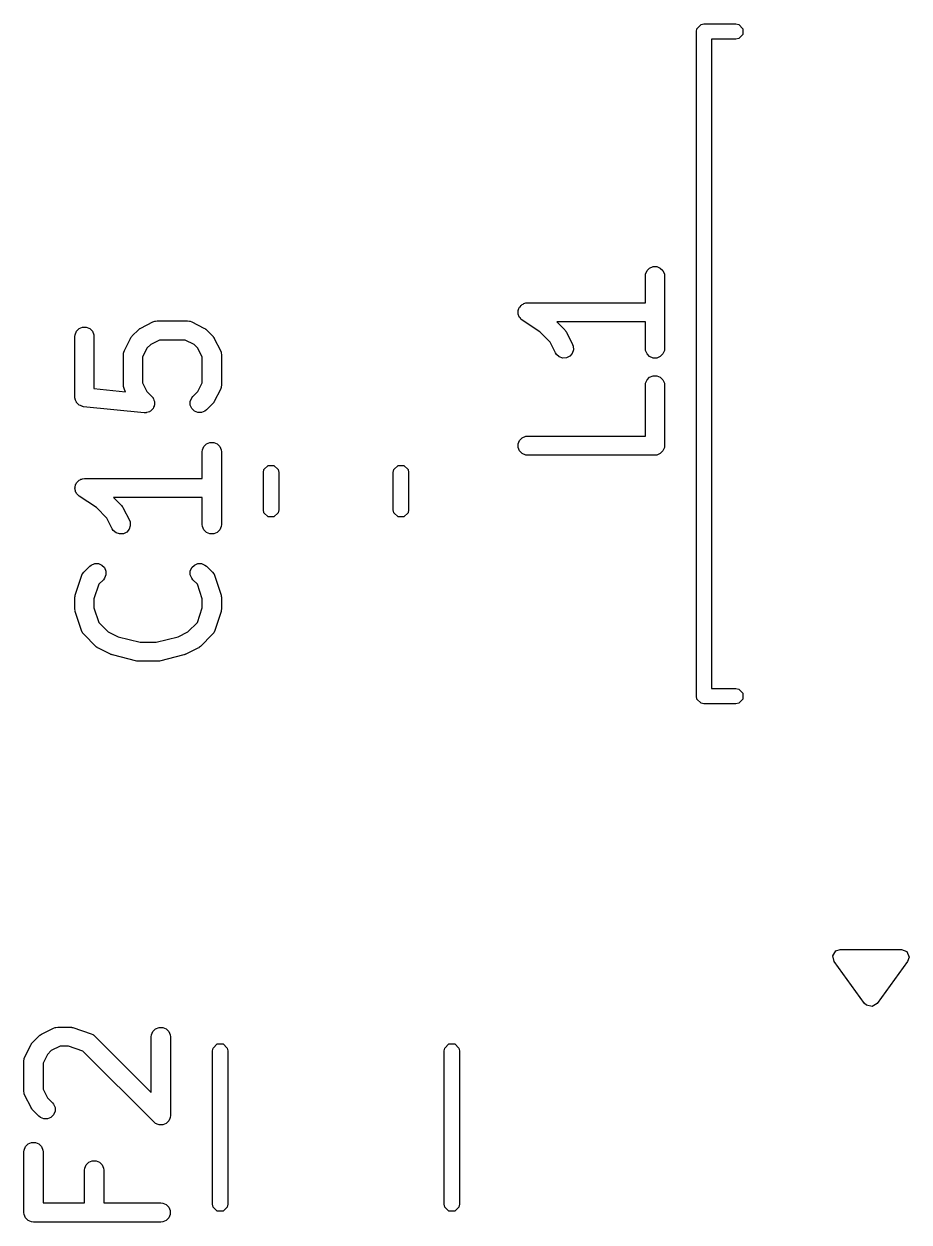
# Model space of a CAD drawing. Extents: x 4.06 to 6.9, y -6.15 to -1.3.
# Drawn here: x 4.8051 to 5.0787, y -3.1001 to -2.7295 of the extents above; entities that cross this region are included whole.
import ezdxf

# ---------------------------------------------------------------- set-up
doc = ezdxf.new("R2010")
doc.units = 0
doc.header["$MEASUREMENT"] = 0
doc.layers.add('BLACK', color=7, linetype='CONTINUOUS')

msp = doc.modelspace()

# ---------------------------------------------------------------- linework, layer by layer
at = {"layer": 'BLACK', "linetype": 'CONTINUOUS'}
for p, q in [((5.01317, -2.73099), (5.01445, -2.72971)), ((5.01445, -2.72971), (5.01535, -2.72953)), ((5.01535, -2.72953), (5.0252, -2.72953)), ((5.0252, -2.72953), (5.0261, -2.72971)), ((5.0261, -2.72971), (5.02738, -2.73099)), ((5.01299, -2.73189), (5.01317, -2.73099)), ((5.01299, -2.9374), (5.01299, -2.73189)), ((5.0252, -2.73425), (5.01772, -2.73425)), ((5.01772, -2.73425), (5.01772, -2.93504)), ((5.0261, -2.73407), (5.0252, -2.73425)), ((5.02738, -2.73279), (5.0261, -2.73407)), ((5.02738, -2.73099), (5.02738, -2.73279)), ((4.99855, -2.80501), (4.99961, -2.80457)), ((4.99961, -2.80457), (5.00077, -2.80457)), ((5.00077, -2.80457), (5.00183, -2.80501)), ((4.99724, -2.80746), (4.99729, -2.80689)), ((4.99724, -2.81576), (4.99724, -2.80746)), ((4.99729, -2.80689), (4.99773, -2.80582)), ((4.99773, -2.80582), (4.99855, -2.80501)), ((5.00183, -2.80501), (5.00264, -2.80582)), ((5.00264, -2.80582), (5.00309, -2.80689)), ((5.00309, -2.80689), (5.00314, -2.80746)), ((5.00314, -2.80746), (5.00314, -2.82996)), ((4.95945, -2.81614), (4.95969, -2.81598)), ((4.95969, -2.81598), (4.95997, -2.81593)), ((4.95997, -2.81593), (4.96024, -2.81581)), ((4.96024, -2.81581), (4.96081, -2.81576)), ((4.96081, -2.81576), (4.96082, -2.81576)), ((4.96082, -2.81576), (4.96082, -2.81576)), ((4.96082, -2.81576), (4.96082, -2.81576)), ((4.96082, -2.81576), (4.99724, -2.81576)), ((4.95787, -2.81871), (4.95792, -2.81843)), ((4.95792, -2.819), (4.95787, -2.81871)), ((4.95792, -2.81813), (4.95803, -2.81787)), ((4.95792, -2.81843), (4.95792, -2.81813)), ((4.95792, -2.81929), (4.95792, -2.819)), ((4.95804, -2.81956), (4.95792, -2.81929)), ((4.95803, -2.81787), (4.95809, -2.81758)), ((4.95809, -2.81984), (4.95804, -2.81956)), ((4.95809, -2.81758), (4.95825, -2.81734)), ((4.95825, -2.81734), (4.95836, -2.81707)), ((4.95836, -2.81707), (4.95857, -2.81687)), ((4.95857, -2.81687), (4.95873, -2.81662)), ((4.95873, -2.81662), (4.95897, -2.81646)), ((4.95897, -2.81646), (4.95918, -2.81625)), ((4.95918, -2.81625), (4.95945, -2.81614)), ((4.82217, -2.82375), (4.82324, -2.82331)), ((4.82324, -2.82331), (4.82439, -2.82331)), ((4.82439, -2.82331), (4.82545, -2.82375)), ((4.84124, -2.82357), (4.84499, -2.82169)), ((4.84499, -2.82169), (4.84553, -2.82149)), ((4.84553, -2.82149), (4.84563, -2.82148)), ((4.84563, -2.82148), (4.84573, -2.82144)), ((4.84573, -2.82144), (4.84631, -2.82138)), ((4.84631, -2.82138), (4.85568, -2.82138)), ((4.85568, -2.82138), (4.85626, -2.82144)), ((4.85626, -2.82144), (4.85636, -2.82148)), ((4.85636, -2.82148), (4.85646, -2.82149)), ((4.85646, -2.82149), (4.857, -2.82169)), ((4.857, -2.82169), (4.86075, -2.82357)), ((4.95825, -2.82008), (4.95809, -2.81984)), ((4.95836, -2.82035), (4.95825, -2.82008)), ((4.95857, -2.82056), (4.95836, -2.82035)), ((4.95873, -2.8208), (4.95857, -2.82056)), ((4.95918, -2.82116), (4.95873, -2.8208)), ((4.95918, -2.82117), (4.95918, -2.82116)), ((4.96456, -2.82475), (4.95918, -2.82117)), ((4.95918, -2.82117), (4.95918, -2.82117)), ((4.95918, -2.82117), (4.95918, -2.82117)), ((4.99724, -2.82166), (4.96982, -2.82166)), ((4.96982, -2.82166), (4.97228, -2.82412)), ((4.99724, -2.82996), (4.99724, -2.82166)), ((4.82086, -2.82621), (4.82092, -2.82563)), ((4.82086, -2.84496), (4.82086, -2.82621)), ((4.82092, -2.82563), (4.82136, -2.82457)), ((4.82136, -2.82457), (4.82217, -2.82375)), ((4.82545, -2.82375), (4.82627, -2.82457)), ((4.82627, -2.82457), (4.82671, -2.82563)), ((4.82671, -2.82563), (4.82676, -2.82621)), ((4.82676, -2.82621), (4.82676, -2.84228)), ((4.83617, -2.83051), (4.83804, -2.82676)), ((4.83804, -2.82676), (4.8382, -2.82652)), ((4.8382, -2.82652), (4.83823, -2.82644)), ((4.83823, -2.82644), (4.8383, -2.82636)), ((4.8383, -2.82636), (4.83835, -2.82627)), ((4.83835, -2.82627), (4.83841, -2.82622)), ((4.83841, -2.82622), (4.8386, -2.826)), ((4.8386, -2.826), (4.84047, -2.82412)), ((4.84047, -2.82412), (4.8407, -2.82394)), ((4.8407, -2.82394), (4.84075, -2.82388)), ((4.84075, -2.82388), (4.84084, -2.82382)), ((4.84084, -2.82382), (4.84092, -2.82375)), ((4.84092, -2.82375), (4.84099, -2.82372)), ((4.84099, -2.82372), (4.84124, -2.82357)), ((4.86075, -2.82357), (4.861, -2.82372)), ((4.861, -2.82372), (4.86107, -2.82375)), ((4.86107, -2.82375), (4.86115, -2.82382)), ((4.86115, -2.82382), (4.86124, -2.82388)), ((4.86124, -2.82388), (4.86129, -2.82394)), ((4.86129, -2.82394), (4.86152, -2.82412)), ((4.86152, -2.82412), (4.86339, -2.826)), ((4.86339, -2.826), (4.86358, -2.82622)), ((4.86358, -2.82622), (4.86364, -2.82627)), ((4.86364, -2.82627), (4.8637, -2.82636)), ((4.8637, -2.82636), (4.86376, -2.82644)), ((4.86376, -2.82644), (4.86379, -2.82652)), ((4.86379, -2.82652), (4.86395, -2.82676)), ((4.86395, -2.82676), (4.86582, -2.83051)), ((4.96777, -2.82796), (4.96456, -2.82475)), ((4.97228, -2.82412), (4.97247, -2.82435)), ((4.97247, -2.82435), (4.97253, -2.8244)), ((4.97253, -2.8244), (4.97258, -2.82449)), ((4.97258, -2.82449), (4.97265, -2.82457)), ((4.97265, -2.82457), (4.97268, -2.82464)), ((4.97268, -2.82464), (4.97283, -2.82489)), ((4.97283, -2.82489), (4.97471, -2.82864)), ((4.83596, -2.83105), (4.83617, -2.83051)), ((4.84311, -2.82983), (4.84176, -2.83253)), ((4.84431, -2.82864), (4.84311, -2.82983)), ((4.84701, -2.82729), (4.84431, -2.82864)), ((4.85499, -2.82729), (4.84701, -2.82729)), ((4.85768, -2.82864), (4.85499, -2.82729)), ((4.85888, -2.82983), (4.85768, -2.82864)), ((4.86023, -2.83253), (4.85888, -2.82983)), ((4.86582, -2.83051), (4.86603, -2.83105)), ((4.96943, -2.83128), (4.96777, -2.82796)), ((4.975, -2.83033), (4.97463, -2.83142)), ((4.97471, -2.82864), (4.97492, -2.82918)), ((4.97492, -2.82918), (4.975, -2.83033)), ((4.99729, -2.83053), (4.99724, -2.82996)), ((4.99773, -2.8316), (4.99729, -2.83053)), ((5.00309, -2.83053), (5.00264, -2.8316)), ((5.00314, -2.82996), (5.00309, -2.83053)), ((4.83586, -2.83183), (4.83591, -2.83126)), ((4.83586, -2.84121), (4.83586, -2.83183)), ((4.83591, -2.83126), (4.83595, -2.83116)), ((4.83595, -2.83116), (4.83596, -2.83105)), ((4.84176, -2.83253), (4.84176, -2.84051)), ((4.86023, -2.84051), (4.86023, -2.83253)), ((4.86603, -2.83105), (4.86604, -2.83116)), ((4.86604, -2.83116), (4.86608, -2.83126)), ((4.86608, -2.83126), (4.86613, -2.83183)), ((4.86613, -2.83183), (4.86613, -2.84121)), ((4.96974, -2.83177), (4.96943, -2.83128)), ((4.97061, -2.83252), (4.96974, -2.83177)), ((4.9717, -2.83289), (4.97061, -2.83252)), ((4.97285, -2.83281), (4.9717, -2.83289)), ((4.97388, -2.83229), (4.97285, -2.83281)), ((4.97463, -2.83142), (4.97388, -2.83229)), ((4.99855, -2.83241), (4.99773, -2.8316)), ((4.99961, -2.83285), (4.99855, -2.83241)), ((5.00077, -2.83285), (4.99961, -2.83285)), ((5.00183, -2.83241), (5.00077, -2.83285)), ((5.00264, -2.8316), (5.00183, -2.83241)), ((4.99855, -2.83875), (4.99961, -2.83831)), ((4.99961, -2.83831), (5.00077, -2.83831)), ((5.00077, -2.83831), (5.00183, -2.83875)), ((4.83591, -2.84178), (4.83586, -2.84121)), ((4.83595, -2.84188), (4.83591, -2.84178)), ((4.83596, -2.84199), (4.83595, -2.84188)), ((4.83617, -2.84253), (4.83596, -2.84199)), ((4.84176, -2.84051), (4.84311, -2.84321)), ((4.85888, -2.84321), (4.86023, -2.84051)), ((4.86603, -2.84199), (4.86582, -2.84253)), ((4.86604, -2.84188), (4.86603, -2.84199)), ((4.86608, -2.84178), (4.86604, -2.84188)), ((4.86613, -2.84121), (4.86608, -2.84178)), ((4.99724, -2.84121), (4.99729, -2.84063)), ((4.99724, -2.857), (4.99724, -2.84121)), ((4.99729, -2.84063), (4.99773, -2.83957)), ((4.99773, -2.83957), (4.99855, -2.83875)), ((5.00183, -2.83875), (5.00264, -2.83957)), ((5.00264, -2.83957), (5.00309, -2.84063)), ((5.00309, -2.84063), (5.00314, -2.84121)), ((5.00314, -2.84121), (5.00314, -2.85995)), ((4.82088, -2.84517), (4.82086, -2.84496)), ((4.82087, -2.84524), (4.82088, -2.84517)), ((4.82089, -2.84531), (4.82087, -2.84524)), ((4.82092, -2.84553), (4.82089, -2.84531)), ((4.82108, -2.84593), (4.82092, -2.84553)), ((4.82676, -2.84228), (4.83654, -2.84326)), ((4.83654, -2.84326), (4.83617, -2.84253)), ((4.84311, -2.84321), (4.84465, -2.84474)), ((4.84465, -2.84474), (4.84501, -2.84519)), ((4.84501, -2.84519), (4.84507, -2.84533)), ((4.84507, -2.84533), (4.84517, -2.84544)), ((4.84517, -2.84544), (4.84529, -2.84586)), ((4.85654, -2.84626), (4.85698, -2.84519)), ((4.85698, -2.84519), (4.85734, -2.84474)), ((4.85734, -2.84474), (4.85888, -2.84321)), ((4.86582, -2.84253), (4.86395, -2.84628)), ((4.82121, -2.84634), (4.82108, -2.84593)), ((4.8213, -2.84646), (4.82121, -2.84634)), ((4.82136, -2.8466), (4.8213, -2.84646)), ((4.82166, -2.8469), (4.82136, -2.8466)), ((4.82194, -2.84724), (4.82166, -2.8469)), ((4.82207, -2.84731), (4.82194, -2.84724)), ((4.82217, -2.84741), (4.82207, -2.84731)), ((4.82257, -2.84758), (4.82217, -2.84741)), ((4.82295, -2.84778), (4.82257, -2.84758)), ((4.82317, -2.84782), (4.82295, -2.84778)), ((4.82324, -2.84785), (4.82317, -2.84782)), ((4.82331, -2.84785), (4.82324, -2.84785)), ((4.82352, -2.84789), (4.82331, -2.84785)), ((4.84227, -2.84977), (4.82352, -2.84789)), ((4.84406, -2.84934), (4.84395, -2.84944)), ((4.8442, -2.84929), (4.84406, -2.84934)), ((4.8445, -2.84898), (4.8442, -2.84929)), ((4.84484, -2.84871), (4.8445, -2.84898)), ((4.84491, -2.84858), (4.84484, -2.84871)), ((4.84501, -2.84847), (4.84491, -2.84858)), ((4.84518, -2.84807), (4.84501, -2.84847)), ((4.84538, -2.84769), (4.84518, -2.84807)), ((4.84529, -2.84586), (4.84546, -2.84626)), ((4.8454, -2.84754), (4.84538, -2.84769)), ((4.84546, -2.84741), (4.8454, -2.84754)), ((4.84546, -2.84626), (4.84546, -2.8464)), ((4.84546, -2.8464), (4.8455, -2.84655)), ((4.8455, -2.84655), (4.84546, -2.84698)), ((4.84546, -2.84698), (4.84546, -2.84741)), ((4.85654, -2.84741), (4.85654, -2.84626)), ((4.85698, -2.84847), (4.85654, -2.84741)), ((4.85779, -2.84929), (4.85698, -2.84847)), ((4.85886, -2.84973), (4.85779, -2.84929)), ((4.86107, -2.84929), (4.86001, -2.84973)), ((4.86152, -2.84892), (4.86107, -2.84929)), ((4.86339, -2.84704), (4.86152, -2.84892)), ((4.86358, -2.84682), (4.86339, -2.84704)), ((4.86364, -2.84677), (4.86358, -2.84682)), ((4.8637, -2.84668), (4.86364, -2.84677)), ((4.86376, -2.8466), (4.8637, -2.84668)), ((4.86379, -2.84653), (4.86376, -2.8466)), ((4.86395, -2.84628), (4.86379, -2.84653)), ((4.84284, -2.84977), (4.84227, -2.84977)), ((4.84299, -2.84973), (4.84284, -2.84977)), ((4.84314, -2.84973), (4.84299, -2.84973)), ((4.84353, -2.84956), (4.84314, -2.84973)), ((4.84395, -2.84944), (4.84353, -2.84956)), ((4.86001, -2.84973), (4.85886, -2.84973)), ((4.86029, -2.86125), (4.86073, -2.86019)), ((4.86073, -2.86019), (4.86154, -2.85937)), ((4.86154, -2.85937), (4.86261, -2.85893)), ((4.86261, -2.85893), (4.86376, -2.85893)), ((4.86376, -2.85893), (4.86482, -2.85937)), ((4.86482, -2.85937), (4.86564, -2.86019)), ((4.86564, -2.86019), (4.86608, -2.86125)), ((4.95792, -2.85938), (4.95836, -2.85831)), ((4.95792, -2.86053), (4.95792, -2.85938)), ((4.95836, -2.8616), (4.95792, -2.86053)), ((4.95836, -2.85831), (4.95918, -2.8575)), ((4.95918, -2.8575), (4.96024, -2.85706)), ((4.96024, -2.85706), (4.96082, -2.857)), ((4.96082, -2.857), (4.99724, -2.857)), ((5.00309, -2.86053), (5.00264, -2.8616)), ((5.00314, -2.85995), (5.00309, -2.86053)), ((4.86023, -2.86183), (4.86029, -2.86125)), ((4.86023, -2.87013), (4.86023, -2.86183)), ((4.86608, -2.86125), (4.86613, -2.86183)), ((4.86613, -2.86183), (4.86613, -2.88433)), ((4.95918, -2.86241), (4.95836, -2.8616)), ((4.96024, -2.86285), (4.95918, -2.86241)), ((4.96082, -2.86291), (4.96024, -2.86285)), ((5.00019, -2.86291), (4.96082, -2.86291)), ((5.00077, -2.86285), (5.00019, -2.86291)), ((5.00183, -2.86241), (5.00077, -2.86285)), ((5.00264, -2.8616), (5.00183, -2.86241)), ((4.87913, -2.86826), (4.87931, -2.86735)), ((4.87931, -2.86735), (4.88059, -2.86607)), ((4.88059, -2.86607), (4.8824, -2.86607)), ((4.8824, -2.86607), (4.88368, -2.86735)), ((4.88368, -2.86735), (4.88386, -2.86826)), ((4.91929, -2.86826), (4.91947, -2.86735)), ((4.91947, -2.86735), (4.92075, -2.86607)), ((4.92075, -2.86607), (4.92256, -2.86607)), ((4.92256, -2.86607), (4.92384, -2.86735)), ((4.92384, -2.86735), (4.92402, -2.86826)), ((4.82124, -2.87171), (4.82136, -2.87144)), ((4.82136, -2.87144), (4.82156, -2.87123)), ((4.82156, -2.87123), (4.82172, -2.87099)), ((4.82172, -2.87099), (4.82196, -2.87083)), ((4.82196, -2.87083), (4.82217, -2.87062)), ((4.82217, -2.87062), (4.82244, -2.87051)), ((4.82244, -2.87051), (4.82268, -2.87035)), ((4.82268, -2.87035), (4.82297, -2.87029)), ((4.82297, -2.87029), (4.82324, -2.87018)), ((4.82324, -2.87018), (4.82381, -2.87013)), ((4.82381, -2.87013), (4.82381, -2.87013)), ((4.82381, -2.87013), (4.82381, -2.87013)), ((4.82381, -2.87013), (4.82381, -2.87013)), ((4.82381, -2.87013), (4.86023, -2.87013)), ((4.87913, -2.87977), (4.87913, -2.86826)), ((4.88386, -2.86826), (4.88386, -2.87977)), ((4.91929, -2.87977), (4.91929, -2.86826)), ((4.92402, -2.86826), (4.92402, -2.87977)), ((4.82086, -2.87308), (4.82092, -2.87279)), ((4.82092, -2.87337), (4.82086, -2.87308)), ((4.82092, -2.8725), (4.82103, -2.87223)), ((4.82092, -2.87279), (4.82092, -2.8725)), ((4.82092, -2.87365), (4.82092, -2.87337)), ((4.82103, -2.87392), (4.82092, -2.87365)), ((4.82103, -2.87223), (4.82108, -2.87195)), ((4.82108, -2.87421), (4.82103, -2.87392)), ((4.82108, -2.87195), (4.82124, -2.87171)), ((4.82125, -2.87445), (4.82108, -2.87421)), ((4.82136, -2.87472), (4.82125, -2.87445)), ((4.82156, -2.87493), (4.82136, -2.87472)), ((4.82173, -2.87517), (4.82156, -2.87493)), ((4.82217, -2.87553), (4.82173, -2.87517)), ((4.82217, -2.87554), (4.82217, -2.87553)), ((4.82217, -2.87553), (4.82217, -2.87553)), ((4.82217, -2.87553), (4.82217, -2.87553)), ((4.82755, -2.87912), (4.82217, -2.87554)), ((4.86023, -2.87603), (4.83282, -2.87603)), ((4.83282, -2.87603), (4.83527, -2.87849)), ((4.83527, -2.87849), (4.83546, -2.87872)), ((4.83546, -2.87872), (4.83552, -2.87877)), ((4.83552, -2.87877), (4.83557, -2.87886)), ((4.83557, -2.87886), (4.83564, -2.87894)), ((4.83564, -2.87894), (4.83567, -2.87901)), ((4.83567, -2.87901), (4.83583, -2.87926)), ((4.86023, -2.88433), (4.86023, -2.87603)), ((4.83076, -2.88233), (4.82755, -2.87912)), ((4.83242, -2.88565), (4.83076, -2.88233)), ((4.83583, -2.87926), (4.8377, -2.88301)), ((4.87931, -2.88068), (4.87913, -2.87977)), ((4.88059, -2.88196), (4.87931, -2.88068)), ((4.8824, -2.88196), (4.88059, -2.88196)), ((4.88368, -2.88068), (4.8824, -2.88196)), ((4.88386, -2.87977), (4.88368, -2.88068)), ((4.91947, -2.88068), (4.91929, -2.87977)), ((4.92075, -2.88196), (4.91947, -2.88068)), ((4.92256, -2.88196), (4.92075, -2.88196)), ((4.92384, -2.88068), (4.92256, -2.88196)), ((4.92402, -2.87977), (4.92384, -2.88068)), ((4.83273, -2.88614), (4.83242, -2.88565)), ((4.8336, -2.88689), (4.83273, -2.88614)), ((4.83763, -2.88579), (4.83687, -2.88666)), ((4.83799, -2.8847), (4.83763, -2.88579)), ((4.8377, -2.88301), (4.83791, -2.88355)), ((4.83791, -2.88355), (4.83799, -2.8847)), ((4.86029, -2.8849), (4.86023, -2.88433)), ((4.86073, -2.88597), (4.86029, -2.8849)), ((4.86154, -2.88678), (4.86073, -2.88597)), ((4.86564, -2.88597), (4.86482, -2.88678)), ((4.86608, -2.8849), (4.86564, -2.88597)), ((4.86613, -2.88433), (4.86608, -2.8849)), ((4.83469, -2.88726), (4.8336, -2.88689)), ((4.83584, -2.88717), (4.83469, -2.88726)), ((4.83687, -2.88666), (4.83584, -2.88717)), ((4.86261, -2.88722), (4.86154, -2.88678)), ((4.86376, -2.88722), (4.86261, -2.88722)), ((4.86482, -2.88678), (4.86376, -2.88722)), ((4.8236, -2.89911), (4.82547, -2.89724)), ((4.82547, -2.89724), (4.82592, -2.89687)), ((4.82592, -2.89687), (4.82699, -2.89643)), ((4.82699, -2.89643), (4.82814, -2.89643)), ((4.82814, -2.89643), (4.8292, -2.89687)), ((4.8292, -2.89687), (4.83002, -2.89768)), ((4.85698, -2.89768), (4.85779, -2.89687)), ((4.85779, -2.89687), (4.85886, -2.89643)), ((4.85886, -2.89643), (4.86001, -2.89643)), ((4.86001, -2.89643), (4.86107, -2.89687)), ((4.86107, -2.89687), (4.86152, -2.89724)), ((4.86152, -2.89724), (4.86339, -2.89911)), ((4.82101, -2.90589), (4.82289, -2.90027)), ((4.82289, -2.90027), (4.82312, -2.89974)), ((4.82312, -2.89974), (4.82319, -2.89966)), ((4.82319, -2.89966), (4.82323, -2.89956)), ((4.82323, -2.89956), (4.8236, -2.89911)), ((4.83002, -2.90097), (4.82965, -2.90141)), ((4.83002, -2.89768), (4.83046, -2.89875)), ((4.83046, -2.8999), (4.83002, -2.90097)), ((4.83046, -2.89875), (4.83046, -2.8999)), ((4.85654, -2.89875), (4.85698, -2.89768)), ((4.85654, -2.8999), (4.85654, -2.89875)), ((4.85698, -2.90097), (4.85654, -2.8999)), ((4.85734, -2.90141), (4.85698, -2.90097)), ((4.86339, -2.89911), (4.86376, -2.89956)), ((4.86376, -2.89956), (4.8638, -2.89966)), ((4.8638, -2.89966), (4.86387, -2.89974)), ((4.86387, -2.89974), (4.86411, -2.90027)), ((4.86411, -2.90027), (4.86598, -2.90589)), ((4.82827, -2.90279), (4.82676, -2.9073)), ((4.82965, -2.90141), (4.82827, -2.90279)), ((4.85873, -2.90279), (4.85734, -2.90141)), ((4.86023, -2.9073), (4.85873, -2.90279)), ((4.82086, -2.90682), (4.82089, -2.90653)), ((4.82086, -2.91057), (4.82086, -2.90682)), ((4.82088, -2.90645), (4.82091, -2.90635)), ((4.82089, -2.90653), (4.82088, -2.90645)), ((4.82091, -2.90635), (4.82092, -2.90625)), ((4.82092, -2.90625), (4.82095, -2.90618)), ((4.82095, -2.90618), (4.82101, -2.90589)), ((4.82676, -2.9073), (4.82676, -2.91009)), ((4.86023, -2.91009), (4.86023, -2.9073)), ((4.86598, -2.90589), (4.86605, -2.90618)), ((4.86605, -2.90618), (4.86608, -2.90625)), ((4.86608, -2.90625), (4.86609, -2.90635)), ((4.86609, -2.90635), (4.86611, -2.90645)), ((4.86611, -2.90645), (4.86611, -2.90653)), ((4.86611, -2.90653), (4.86613, -2.90682)), ((4.86613, -2.90682), (4.86613, -2.91057)), ((4.82089, -2.91087), (4.82086, -2.91057)), ((4.82088, -2.91094), (4.82089, -2.91087)), ((4.82091, -2.91105), (4.82088, -2.91094)), ((4.82092, -2.91115), (4.82091, -2.91105)), ((4.82095, -2.91122), (4.82092, -2.91115)), ((4.82101, -2.91151), (4.82095, -2.91122)), ((4.82289, -2.91713), (4.82101, -2.91151)), ((4.82676, -2.91009), (4.82827, -2.9146)), ((4.85873, -2.9146), (4.86023, -2.91009)), ((4.86598, -2.91151), (4.86411, -2.91713)), ((4.86605, -2.91122), (4.86598, -2.91151)), ((4.86608, -2.91115), (4.86605, -2.91122)), ((4.86609, -2.91105), (4.86608, -2.91115)), ((4.86611, -2.91094), (4.86609, -2.91105)), ((4.86613, -2.91057), (4.86611, -2.91087)), ((4.86611, -2.91087), (4.86611, -2.91094)), ((4.82827, -2.9146), (4.83119, -2.91752)), ((4.85581, -2.91752), (4.85873, -2.9146)), ((4.82312, -2.91766), (4.82289, -2.91713)), ((4.82319, -2.91774), (4.82312, -2.91766)), ((4.82323, -2.91784), (4.82319, -2.91774)), ((4.8236, -2.91829), (4.82323, -2.91784)), ((4.82735, -2.92204), (4.8236, -2.91829)), ((4.83119, -2.91752), (4.83422, -2.91904)), ((4.83422, -2.91904), (4.84105, -2.92074)), ((4.84595, -2.92074), (4.85278, -2.91904)), ((4.85278, -2.91904), (4.85581, -2.91752)), ((4.86339, -2.91829), (4.85965, -2.92204)), ((4.86376, -2.91784), (4.86339, -2.91829)), ((4.8638, -2.91774), (4.86376, -2.91784)), ((4.86387, -2.91766), (4.8638, -2.91774)), ((4.86411, -2.91713), (4.86387, -2.91766)), ((4.82757, -2.92222), (4.82735, -2.92204)), ((4.82763, -2.92228), (4.82757, -2.92222)), ((4.82771, -2.92234), (4.82763, -2.92228)), ((4.8278, -2.9224), (4.82771, -2.92234)), ((4.82787, -2.92243), (4.8278, -2.9224)), ((4.82812, -2.92259), (4.82787, -2.92243)), ((4.83187, -2.92446), (4.82812, -2.92259)), ((4.84105, -2.92074), (4.84595, -2.92074)), ((4.85888, -2.92259), (4.85513, -2.92446)), ((4.85913, -2.92243), (4.85888, -2.92259)), ((4.8592, -2.9224), (4.85913, -2.92243)), ((4.85928, -2.92234), (4.8592, -2.9224)), ((4.85937, -2.92228), (4.85928, -2.92234)), ((4.85942, -2.92222), (4.85937, -2.92228)), ((4.85965, -2.92204), (4.85942, -2.92222)), ((4.83191, -2.92448), (4.83187, -2.92446)), ((4.83192, -2.92449), (4.83191, -2.92448)), ((4.83217, -2.92458), (4.83192, -2.92449)), ((4.83241, -2.92467), (4.83217, -2.92458)), ((4.83243, -2.92467), (4.83241, -2.92467)), ((4.83247, -2.92469), (4.83243, -2.92467)), ((4.83997, -2.92656), (4.83247, -2.92469)), ((4.84007, -2.92658), (4.83997, -2.92656)), ((4.84011, -2.92659), (4.84007, -2.92658)), ((4.84033, -2.92661), (4.84011, -2.92659)), ((4.84054, -2.92665), (4.84033, -2.92661)), ((4.84058, -2.92664), (4.84054, -2.92665)), ((4.84068, -2.92665), (4.84058, -2.92664)), ((4.84631, -2.92665), (4.84068, -2.92665)), ((4.84641, -2.92664), (4.84631, -2.92665)), ((4.84645, -2.92665), (4.84641, -2.92664)), ((4.84667, -2.92661), (4.84645, -2.92665)), ((4.84689, -2.92659), (4.84667, -2.92661)), ((4.84693, -2.92658), (4.84689, -2.92659)), ((4.84703, -2.92656), (4.84693, -2.92658)), ((4.85452, -2.92469), (4.84703, -2.92656)), ((4.85457, -2.92467), (4.85452, -2.92469)), ((4.85459, -2.92467), (4.85457, -2.92467)), ((4.85483, -2.92458), (4.85459, -2.92467)), ((4.85507, -2.92449), (4.85483, -2.92458)), ((4.85509, -2.92448), (4.85507, -2.92449)), ((4.85513, -2.92446), (4.85509, -2.92448)), ((5.01317, -2.93831), (5.01299, -2.9374)), ((5.01445, -2.93958), (5.01317, -2.93831)), ((5.01772, -2.93504), (5.0252, -2.93504)), ((5.0252, -2.93504), (5.0261, -2.93522)), ((5.0261, -2.93522), (5.02738, -2.9365)), ((5.02738, -2.93831), (5.0261, -2.93958)), ((5.02738, -2.9365), (5.02738, -2.93831)), ((5.01535, -2.93976), (5.01445, -2.93958)), ((5.0252, -2.93976), (5.01535, -2.93976)), ((5.0261, -2.93958), (5.0252, -2.93976)), ((5.05609, -3.0162), (5.05748, -3.01575)), ((5.05748, -3.01575), (5.07638, -3.01575)), ((5.07638, -3.01575), (5.07805, -3.01644)), ((5.05515, -3.01774), (5.05609, -3.0162)), ((5.05557, -3.0195), (5.05515, -3.01774)), ((5.06502, -3.03249), (5.05557, -3.0195)), ((5.07829, -3.0195), (5.06884, -3.03249)), ((5.07805, -3.01644), (5.07874, -3.01811)), ((5.07874, -3.01811), (5.07829, -3.0195)), ((5.06554, -3.03301), (5.06502, -3.03249)), ((5.0673, -3.03344), (5.06554, -3.03301)), ((5.06884, -3.03249), (5.0673, -3.03344)), ((4.81024, -3.04213), (4.81049, -3.04198)), ((4.81049, -3.04198), (4.81424, -3.0401)), ((4.81424, -3.0401), (4.81478, -3.0399)), ((4.81478, -3.0399), (4.81489, -3.03989)), ((4.81489, -3.03989), (4.81499, -3.03985)), ((4.81499, -3.03985), (4.81556, -3.03979)), ((4.81556, -3.03979), (4.81931, -3.03979)), ((4.81931, -3.03979), (4.8196, -3.03982)), ((4.8196, -3.03982), (4.81968, -3.03982)), ((4.81968, -3.03982), (4.81978, -3.03984)), ((4.81978, -3.03984), (4.81989, -3.03985)), ((4.81989, -3.03985), (4.81996, -3.03988)), ((4.81996, -3.03988), (4.82025, -3.03994)), ((4.82025, -3.03994), (4.82587, -3.04182)), ((4.82587, -3.04182), (4.8264, -3.04205)), ((4.8264, -3.04205), (4.82648, -3.04212)), ((4.84454, -3.04217), (4.84498, -3.0411)), ((4.84498, -3.0411), (4.84579, -3.04029)), ((4.84579, -3.04029), (4.84686, -3.03985)), ((4.84686, -3.03985), (4.84801, -3.03985)), ((4.84801, -3.03985), (4.84907, -3.04029)), ((4.84907, -3.04029), (4.84989, -3.0411)), ((4.84989, -3.0411), (4.85033, -3.04217)), ((4.80542, -3.04892), (4.8073, -3.04517)), ((4.8073, -3.04517), (4.80745, -3.04493)), ((4.80745, -3.04493), (4.80748, -3.04485)), ((4.80748, -3.04485), (4.80755, -3.04477)), ((4.80755, -3.04477), (4.80761, -3.04468)), ((4.80761, -3.04468), (4.80766, -3.04463)), ((4.80766, -3.04463), (4.80785, -3.04441)), ((4.80785, -3.04441), (4.80973, -3.04253)), ((4.80973, -3.04253), (4.80995, -3.04235)), ((4.80995, -3.04235), (4.81, -3.04229)), ((4.81, -3.04229), (4.81009, -3.04223)), ((4.81009, -3.04223), (4.81017, -3.04216)), ((4.81017, -3.04216), (4.81024, -3.04213)), ((4.81626, -3.0457), (4.81356, -3.04705)), ((4.81883, -3.0457), (4.81626, -3.0457)), ((4.82334, -3.0472), (4.81883, -3.0457)), ((4.82648, -3.04212), (4.82658, -3.04216)), ((4.82658, -3.04216), (4.82702, -3.04253)), ((4.82702, -3.04253), (4.84448, -3.05999)), ((4.84448, -3.04274), (4.84454, -3.04217)), ((4.84448, -3.05999), (4.84448, -3.04274)), ((4.85033, -3.04217), (4.85039, -3.04274)), ((4.85039, -3.04274), (4.85039, -3.06712)), ((4.86357, -3.04626), (4.86484, -3.04498)), ((4.86484, -3.04498), (4.86665, -3.04498)), ((4.86665, -3.04498), (4.86793, -3.04626)), ((4.93522, -3.04626), (4.9365, -3.04498)), ((4.9365, -3.04498), (4.93831, -3.04498)), ((4.93831, -3.04498), (4.93958, -3.04626)), ((4.80521, -3.04957), (4.80522, -3.04946)), ((4.80522, -3.04946), (4.80542, -3.04892)), ((4.81237, -3.04824), (4.81102, -3.05094)), ((4.81356, -3.04705), (4.81237, -3.04824)), ((4.84535, -3.0692), (4.82334, -3.0472)), ((4.86339, -3.04716), (4.86357, -3.04626)), ((4.86339, -3.09457), (4.86339, -3.04716)), ((4.86793, -3.04626), (4.86811, -3.04716)), ((4.86811, -3.04716), (4.86811, -3.09457)), ((4.93504, -3.04716), (4.93522, -3.04626)), ((4.93504, -3.09457), (4.93504, -3.04716)), ((4.93958, -3.04626), (4.93976, -3.04716)), ((4.93976, -3.04716), (4.93976, -3.09457)), ((4.80511, -3.05024), (4.80517, -3.04967)), ((4.80511, -3.05962), (4.80511, -3.05024)), ((4.80517, -3.04967), (4.80521, -3.04957)), ((4.81102, -3.05094), (4.81102, -3.05892)), ((4.80517, -3.06019), (4.80511, -3.05962)), ((4.80521, -3.06029), (4.80517, -3.06019)), ((4.80522, -3.0604), (4.80521, -3.06029)), ((4.80542, -3.06094), (4.80522, -3.0604)), ((4.81102, -3.05892), (4.81237, -3.06162)), ((4.8073, -3.06469), (4.80542, -3.06094)), ((4.81237, -3.06162), (4.8139, -3.06315)), ((4.8139, -3.06315), (4.81427, -3.0636)), ((4.81427, -3.0636), (4.81471, -3.06467)), ((4.80745, -3.06494), (4.8073, -3.06469)), ((4.80748, -3.06501), (4.80745, -3.06494)), ((4.80755, -3.06509), (4.80748, -3.06501)), ((4.80761, -3.06518), (4.80755, -3.06509)), ((4.80766, -3.06523), (4.80761, -3.06518)), ((4.80785, -3.06545), (4.80766, -3.06523)), ((4.80973, -3.06733), (4.80785, -3.06545)), ((4.81017, -3.0677), (4.80973, -3.06733)), ((4.81124, -3.06814), (4.81017, -3.0677)), ((4.81345, -3.0677), (4.81239, -3.06814)), ((4.81427, -3.06688), (4.81345, -3.0677)), ((4.81471, -3.06582), (4.81427, -3.06688)), ((4.81471, -3.06467), (4.81471, -3.06582)), ((4.8502, -3.068), (4.84989, -3.06876)), ((4.85033, -3.06769), (4.8502, -3.068)), ((4.85039, -3.06712), (4.85033, -3.06769)), ((4.81239, -3.06814), (4.81124, -3.06814)), ((4.84579, -3.06957), (4.84535, -3.0692)), ((4.84655, -3.06988), (4.84579, -3.06957)), ((4.84686, -3.07001), (4.84655, -3.06988)), ((4.84801, -3.07001), (4.84686, -3.07001)), ((4.84686, -3.07001), (4.84686, -3.07001)), ((4.84907, -3.06957), (4.84801, -3.07001)), ((4.84989, -3.06876), (4.84907, -3.06957)), ((4.80511, -3.07837), (4.80517, -3.07779)), ((4.80511, -3.09711), (4.80511, -3.07837)), ((4.80517, -3.07779), (4.80561, -3.07672)), ((4.80561, -3.07672), (4.80642, -3.07591)), ((4.80642, -3.07591), (4.80749, -3.07547)), ((4.80749, -3.07547), (4.80864, -3.07547)), ((4.80864, -3.07547), (4.8097, -3.07591)), ((4.8097, -3.07591), (4.81052, -3.07672)), ((4.81052, -3.07672), (4.81096, -3.07779)), ((4.81096, -3.07779), (4.81102, -3.07837)), ((4.81102, -3.07837), (4.81102, -3.09416)), ((4.82392, -3.08341), (4.82436, -3.08235)), ((4.82436, -3.08235), (4.82517, -3.08153)), ((4.82517, -3.08153), (4.82624, -3.08109)), ((4.82624, -3.08109), (4.82739, -3.08109)), ((4.82739, -3.08109), (4.82845, -3.08153)), ((4.82845, -3.08153), (4.82927, -3.08235)), ((4.82927, -3.08235), (4.82971, -3.08341)), ((4.82386, -3.08399), (4.82392, -3.08341)), ((4.82386, -3.09416), (4.82386, -3.08399)), ((4.82971, -3.08341), (4.82976, -3.08399)), ((4.82976, -3.08399), (4.82976, -3.09416)), ((4.80517, -3.09769), (4.80511, -3.09711)), ((4.80561, -3.09875), (4.80517, -3.09769)), ((4.81102, -3.09416), (4.82386, -3.09416)), ((4.82976, -3.09416), (4.84743, -3.09416)), ((4.84743, -3.09416), (4.84801, -3.09422)), ((4.84801, -3.09422), (4.84907, -3.09466)), ((4.84907, -3.09466), (4.84989, -3.09547)), ((4.84989, -3.09547), (4.85033, -3.09654)), ((4.85033, -3.09769), (4.84989, -3.09875)), ((4.85033, -3.09654), (4.85033, -3.09769)), ((4.86357, -3.09547), (4.86339, -3.09457)), ((4.86484, -3.09675), (4.86357, -3.09547)), ((4.86665, -3.09675), (4.86484, -3.09675)), ((4.86793, -3.09547), (4.86665, -3.09675)), ((4.86811, -3.09457), (4.86793, -3.09547)), ((4.93522, -3.09547), (4.93504, -3.09457)), ((4.9365, -3.09675), (4.93522, -3.09547)), ((4.93831, -3.09675), (4.9365, -3.09675)), ((4.93958, -3.09547), (4.93831, -3.09675)), ((4.93976, -3.09457), (4.93958, -3.09547)), ((4.80642, -3.09957), (4.80561, -3.09875)), ((4.80749, -3.10001), (4.80642, -3.09957)), ((4.80806, -3.10007), (4.80749, -3.10001)), ((4.84743, -3.10007), (4.80806, -3.10007)), ((4.84801, -3.10001), (4.84743, -3.10007)), ((4.84907, -3.09957), (4.84801, -3.10001)), ((4.84989, -3.09875), (4.84907, -3.09957))]:
    msp.add_line(p, q, dxfattribs=at)

doc.saveas('drawing.dxf')
